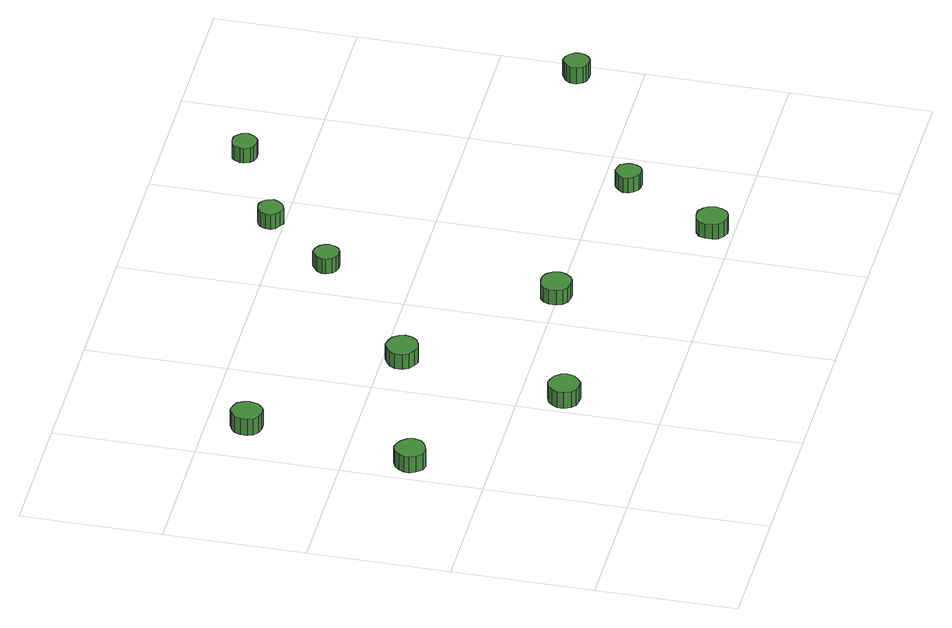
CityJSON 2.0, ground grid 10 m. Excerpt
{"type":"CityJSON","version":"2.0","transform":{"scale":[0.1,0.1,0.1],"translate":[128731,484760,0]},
"CityObjects":{
"tree1":{"type":"SolitaryVegetationObject","attributes":{"function":"something"},"geometry":[{"type":"MultiSurface","lod":"1","boundaries":[[[0,1,2,3,4,5,6,7,8,9,10,11,12,13,14]],[[15,16,17,18,19,20,21,22,23,24,25,26,27,28,29]],[[0,29,28,1]],[[1,28,27,2]],[[2,27,26,3]],[[3,26,25,4]],[[4,25,24,5]],[[5,24,23,6]],[[6,23,22,7]],[[7,22,21,8]],[[8,21,20,9]],[[9,20,19,10]],[[10,19,18,11]],[[11,18,17,12]],[[12,17,16,13]],[[13,16,15,14]],[[14,15,29,0]]]}]},
"tree2":{"type":"SolitaryVegetationObject","attributes":{"function":"something"},"geometry":[{"type":"MultiSurface","lod":"1","boundaries":[[[30,31,32,33,34,35,36,37,38,39,40,41,42,43,44]],[[45,46,47,48,49,50,51,52,53,54,55,56,57,58,59]],[[30,59,58,31]],[[31,58,57,32]],[[32,57,56,33]],[[33,56,55,34]],[[34,55,54,35]],[[35,54,53,36]],[[36,53,52,37]],[[37,52,51,38]],[[38,51,50,39]],[[39,50,49,40]],[[40,49,48,41]],[[41,48,47,42]],[[42,47,46,43]],[[43,46,45,44]],[[44,45,59,30]]]}]},
"tree3":{"type":"SolitaryVegetationObject","attributes":{"function":"something"},"geometry":[{"type":"MultiSurface","lod":"1","boundaries":[[[60,61,62,63,64,65,66,67,68,69,70,71,72,73,74]],[[75,76,77,78,79,80,81,82,83,84,85,86,87,88,89]],[[60,89,88,61]],[[61,88,87,62]],[[62,87,86,63]],[[63,86,85,64]],[[64,85,84,65]],[[65,84,83,66]],[[66,83,82,67]],[[67,82,81,68]],[[68,81,80,69]],[[69,80,79,70]],[[70,79,78,71]],[[71,78,77,72]],[[72,77,76,73]],[[73,76,75,74]],[[74,75,89,60]]]}]},
"tree4":{"type":"SolitaryVegetationObject","attributes":{"function":"something"},"geometry":[{"type":"MultiSurface","lod":"1","boundaries":[[[90,91,92,93,94,95,96,97,98,99,100,101,102,103,104]],[[105,106,107,108,109,110,111,112,113,114,115,116,117,118,119]],[[90,119,118,91]],[[91,118,117,92]],[[92,117,116,93]],[[93,116,115,94]],[[94,115,114,95]],[[95,114,113,96]],[[96,113,112,97]],[[97,112,111,98]],[[98,111,110,99]],[[99,110,109,100]],[[100,109,108,101]],[[101,108,107,102]],[[102,107,106,103]],[[103,106,105,104]],[[104,105,119,90]]]}]},
"tree5":{"type":"SolitaryVegetationObject","attributes":{"function":"something"},"geometry":[{"type":"MultiSurface","lod":"1","boundaries":[[[120,121,122,123,124,125,126,127,128,129,130,131,132,133,134]],[[135,136,137,138,139,140,141,142,143,144,145,146,147,148,149]],[[120,149,148,121]],[[121,148,147,122]],[[122,147,146,123]],[[123,146,145,124]],[[124,145,144,125]],[[125,144,143,126]],[[126,143,142,127]],[[127,142,141,128]],[[128,141,140,129]],[[129,140,139,130]],[[130,139,138,131]],[[131,138,137,132]],[[132,137,136,133]],[[133,136,135,134]],[[134,135,149,120]]]}]},
"tree6":{"type":"SolitaryVegetationObject","attributes":{"function":"something"},"geometry":[{"type":"MultiSurface","lod":"1","boundaries":[[[150,151,152,153,154,155,156,157,158,159,160,161,162,163,164]],[[165,166,167,168,169,170,171,172,173,174,175,176,177,178,179]],[[150,179,178,151]],[[151,178,177,152]],[[152,177,176,153]],[[153,176,175,154]],[[154,175,174,155]],[[155,174,173,156]],[[156,173,172,157]],[[157,172,171,158]],[[158,171,170,159]],[[159,170,169,160]],[[160,169,168,161]],[[161,168,167,162]],[[162,167,166,163]],[[163,166,165,164]],[[164,165,179,150]]]}]},
"tree7":{"type":"SolitaryVegetationObject","attributes":{"function":"something"},"geometry":[{"type":"MultiSurface","lod":"1","boundaries":[[[180,181,182,183,184,185,186,187,188,189,190,191,192,193,194]],[[195,196,197,198,199,200,201,202,203,204,205,206,207,208,209]],[[180,209,208,181]],[[181,208,207,182]],[[182,207,206,183]],[[183,206,205,184]],[[184,205,204,185]],[[185,204,203,186]],[[186,203,202,187]],[[187,202,201,188]],[[188,201,200,189]],[[189,200,199,190]],[[190,199,198,191]],[[191,198,197,192]],[[192,197,196,193]],[[193,196,195,194]],[[194,195,209,180]]]}]},
"tree8":{"type":"SolitaryVegetationObject","attributes":{"function":"something"},"geometry":[{"type":"MultiSurface","lod":"1","boundaries":[[[210,211,212,213,214,215,216,217,218,219,220,221,222,223,224]],[[225,226,227,228,229,230,231,232,233,234,235,236,237,238,239]],[[210,239,238,211]],[[211,238,237,212]],[[212,237,236,213]],[[213,236,235,214]],[[214,235,234,215]],[[215,234,233,216]],[[216,233,232,217]],[[217,232,231,218]],[[218,231,230,219]],[[219,230,229,220]],[[220,229,228,221]],[[221,228,227,222]],[[222,227,226,223]],[[223,226,225,224]],[[224,225,239,210]]]}]},
"tree9":{"type":"SolitaryVegetationObject","attributes":{"function":"something"},"geometry":[{"type":"MultiSurface","lod":"1","boundaries":[[[240,241,242,243,244,245,246,247,248,249,250,251,252,253,254]],[[255,256,257,258,259,260,261,262,263,264,265,266,267,268,269]],[[240,269,268,241]],[[241,268,267,242]],[[242,267,266,243]],[[243,266,265,244]],[[244,265,264,245]],[[245,264,263,246]],[[246,263,262,247]],[[247,262,261,248]],[[248,261,260,249]],[[249,260,259,250]],[[250,259,258,251]],[[251,258,257,252]],[[252,257,256,253]],[[253,256,255,254]],[[254,255,269,240]]]}]},
"tree10":{"type":"SolitaryVegetationObject","attributes":{"function":"something"},"geometry":[{"type":"MultiSurface","lod":"1","boundaries":[[[270,271,272,273,274,275,276,277,278,279,280,281,282,283,284]],[[285,286,287,288,289,290,291,292,293,294,295,296,297,298,299]],[[270,299,298,271]],[[271,298,297,272]],[[272,297,296,273]],[[273,296,295,274]],[[274,295,294,275]],[[275,294,293,276]],[[276,293,292,277]],[[277,292,291,278]],[[278,291,290,279]],[[279,290,289,280]],[[280,289,288,281]],[[281,288,287,282]],[[282,287,286,283]],[[283,286,285,284]],[[284,285,299,270]]]}]},
"tree11":{"type":"SolitaryVegetationObject","attributes":{"function":"something"},"geometry":[{"type":"MultiSurface","lod":"1","boundaries":[[[300,301,302,303,304,305,306,307,308,309,310,311,312,313,314]],[[315,316,317,318,319,320,321,322,323,324,325,326,327,328,329]],[[300,329,328,301]],[[301,328,327,302]],[[302,327,326,303]],[[303,326,325,304]],[[304,325,324,305]],[[305,324,323,306]],[[306,323,322,307]],[[307,322,321,308]],[[308,321,320,309]],[[309,320,319,310]],[[310,319,318,311]],[[311,318,317,312]],[[312,317,316,313]],[[313,316,315,314]],[[314,315,329,300]]]}]}
},
"vertices":[
[30,155,17],[29,159,17],[26,163,17],[22,165,17],[18,166,17],[13,164,17],[10,161,17],[8,157,17],[8,153,17],[10,149,17],[13,145,17],[18,144,17],[22,145,17],[26,147,17],[29,150,17],[29,150,4],[26,147,4],[22,145,4],[18,144,4],[13,145,4],[10,149,4],[8,153,4],[8,157,4],[10,161,4],[13,164,4],[18,166,4],[22,165,4],[26,163,4],[29,159,4],[30,155,4],
[48,273,17],[47,277,17],[45,281,17],[41,283,17],[36,284,17],[32,282,17],[28,279,17],[27,275,17],[27,270,17],[28,266,17],[32,263,17],[36,262,17],[41,262,17],[45,265,17],[47,268,17],[47,268,4],[45,265,4],[41,262,4],[36,262,4],[32,263,4],[28,266,4],[27,270,4],[27,275,4],[28,279,4],[32,282,4],[36,284,4],[41,283,4],[45,281,4],[47,277,4],[48,273,4],
[127,70,17],[126,74,17],[123,78,17],[119,80,17],[115,81,17],[110,79,17],[107,76,17],[105,72,17],[105,68,17],[107,63,17],[110,60,17],[115,59,17],[119,59,17],[123,62,17],[126,65,17],[126,65,4],[123,62,4],[119,59,4],[115,59,4],[110,60,4],[107,63,4],[105,68,4],[105,72,4],[107,76,4],[110,79,4],[115,81,4],[119,80,4],[123,78,4],[126,74,4],[127,70,4],
[146,187,18],[145,191,18],[142,195,18],[138,197,18],[133,198,18],[129,196,18],[125,193,18],[123,189,18],[123,184,18],[125,180,18],[129,177,18],[133,175,18],[138,176,18],[142,178,18],[145,182,18],[145,182,6],[142,178,6],[138,176,6],[133,175,6],[129,177,6],[125,180,6],[123,184,6],[123,189,6],[125,193,6],[129,196,6],[133,198,6],[138,197,6],[142,195,6],[145,191,6],[146,187,6],
[243,101,17],[242,106,17],[239,110,17],[235,112,17],[231,112,17],[226,111,17],[223,108,17],[221,104,17],[221,99,17],[223,95,17],[226,92,17],[231,91,17],[235,91,17],[239,93,17],[242,97,17],[242,97,5],[239,93,5],[235,91,5],[231,91,5],[226,92,5],[223,95,5],[221,99,5],[221,104,5],[223,108,5],[226,111,5],[231,112,5],[235,112,5],[239,110,5],[242,106,5],[243,101,5],
[239,261,18],[238,264,18],[236,267,18],[233,269,18],[229,270,18],[226,268,18],[223,266,18],[221,262,18],[221,259,18],[223,255,18],[226,253,18],[229,252,18],[233,252,18],[236,254,18],[238,257,18],[238,257,6],[236,254,6],[233,252,6],[229,252,6],[226,253,6],[223,255,6],[221,259,6],[221,262,6],[223,266,6],[226,268,6],[229,270,6],[233,269,6],[236,267,6],[238,264,6],[239,261,6],
[341,15,17],[340,20,17],[338,23,17],[334,26,17],[329,26,17],[325,25,17],[321,22,17],[320,18,17],[320,13,17],[321,9,17],[325,6,17],[329,4,17],[334,5,17],[338,7,17],[340,11,17],[340,11,5],[338,7,5],[334,5,5],[329,4,5],[325,6,5],[321,9,5],[320,13,5],[320,18,5],[321,22,5],[325,25,5],[329,26,5],[334,26,5],[338,23,5],[340,20,5],[341,15,5],
[282,309,18],[281,313,18],[279,316,18],[276,318,18],[272,318,18],[269,317,18],[266,315,18],[264,311,18],[264,307,18],[266,304,18],[269,302,18],[272,300,18],[276,301,18],[279,303,18],[281,306,18],[281,306,6],[279,303,6],[276,301,6],[272,300,6],[269,302,6],[266,304,6],[264,307,6],[264,311,6],[266,315,6],[269,317,6],[272,318,6],[276,318,6],[279,316,6],[281,313,6],[282,309,6],
[377,82,18],[376,85,18],[374,89,18],[371,90,18],[367,91,18],[364,90,18],[361,87,18],[359,84,18],[359,80,18],[361,77,18],[364,74,18],[367,73,18],[371,73,18],[374,75,18],[376,78,18],[376,78,6],[374,75,6],[371,73,6],[367,73,6],[364,74,6],[361,77,6],[359,80,6],[359,84,6],[361,87,6],[364,90,6],[367,91,6],[371,90,6],[374,89,6],[376,85,6],[377,82,6],
[354,343,18],[353,347,18],[351,350,18],[348,352,18],[344,352,18],[340,351,18],[338,349,18],[336,345,18],[336,342,18],[338,338,18],[340,336,18],[344,335,18],[348,335,18],[351,337,18],[353,340,18],[353,340,6],[351,337,6],[348,335,6],[344,335,6],[340,336,6],[338,338,6],[336,342,6],[336,345,6],[338,349,6],[340,351,6],[344,352,6],[348,352,6],[351,350,6],[353,347,6],[354,343,6],
[496,145,18],[495,148,18],[493,151,18],[490,153,18],[486,154,18],[482,152,18],[480,150,18],[478,147,18],[478,143,18],[480,139,18],[482,137,18],[486,136,18],[490,136,18],[493,138,18],[495,141,18],[495,141,5],[493,138,5],[490,136,5],[486,136,5],[482,137,5],[480,139,5],[478,143,5],[478,147,5],[480,150,5],[482,152,5],[486,154,5],[490,153,5],[493,151,5],[495,148,5],[496,145,5]
]}
